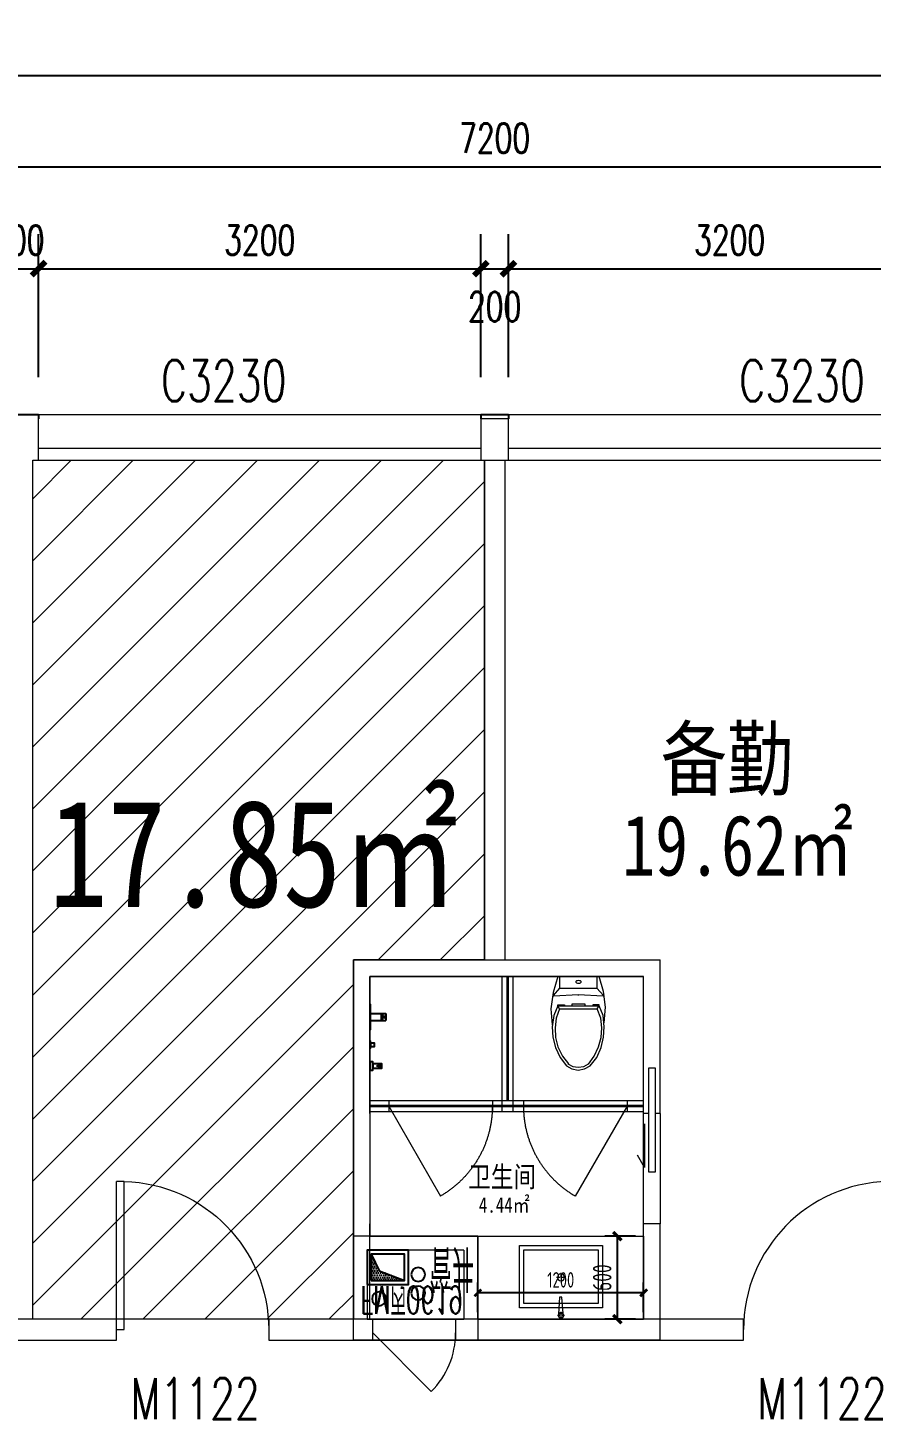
# Model space of a CAD drawing. Header units: millimetres. Extents: x 164760 to 3716174, y -1766400 to 11969.
# Drawn here: x 3545718 to 3551819, y -1753023 to -1742954 of the extents above; entities that cross this region are included whole.
import ezdxf

# ---------------------------------------------------------------- set-up
doc = ezdxf.new("R2010")
doc.units = ezdxf.units.MM
doc.header["$LTSCALE"] = 1000
doc.set_wipeout_variables(frame=1)
doc.linetypes.add('DOT', pattern=[0.2, 0.1, -0.1])
doc.linetypes.add('HIDDEN', pattern=[0.375, 0.25, -0.125, 0, 0])
doc.layers.get('0').update_dxf_attribs({"color": 253, "linetype": 'CONTINUOUS'})
doc.layers.get('Defpoints').update_dxf_attribs({"color": 250, "linetype": 'CONTINUOUS', "lineweight": 0})
for name, color, linetype in [('AXIS', 253, 'CONTINUOUS'), ('DIM_LEAD', 253, 'CONTINUOUS'), ('FC-Text Annotation', 253, 'CONTINUOUS'), ('FF-FIXT', 253, 'CONTINUOUS'), ('PUB_DIM', 253, 'CONTINUOUS'), ('PUB_TEXT', 253, 'CONTINUOUS'), ('SURFACE', 253, 'CONTINUOUS'), ('VPIPE-污水', 253, 'CONTINUOUS'), ('VPIPE-热给水', 253, 'CONTINUOUS'), ('VPIPE-给水', 253, 'CONTINUOUS'), ('WINDOW_TEXT', 253, 'CONTINUOUS'), ('填充', 253, 'CONTINUOUS'), ('洁具', 253, 'CONTINUOUS'), ('风道（排气道）', 253, 'CONTINUOUS')]:
    doc.layers.add(name, color=color, linetype=linetype)
for name, color, linetype, lineweight in [('DOOR【门】', 253, 'CONTINUOUS', 0), ('FF-Door【门】', 253, 'CONTINUOUS', 0), ('FF-FIXT【洁具】', 253, 'CONTINUOUS', 0), ('FF-FURN【成品家具】', 253, 'CONTINUOUS', 0), ('FF-FURN【成品家私】', 253, 'CONTINUOUS', 0), ('MK【门槛线】', 253, 'CONTINUOUS', 0), ('RC-Dim【天花尺寸】', 253, 'CONTINUOUS', 0), ('RC-Text【天花文字】', 253, 'CONTINUOUS', 0), ('TXT【平面空间文字】', 253, 'CONTINUOUS', 0), ('WALL', 253, 'CONTINUOUS', 0), ('Wall【墙体】', 253, 'CONTINUOUS', 0), ('Wall【新建墙】', 253, 'CONTINUOUS', 0), ('WINDOW', 253, 'CONTINUOUS', 0), ('Xline【辅助线】', 253, 'CONTINUOUS', 0)]:
    doc.layers.add(name, color=color, linetype=linetype, lineweight=lineweight)
doc.styles.add('-宋体', font='', dxfattribs={"width": 0.8})
doc.styles.add('_TCH_DIM_T3', font='SIMPLEX', dxfattribs={"width": 0.705882, "bigfont": 'GBCBIG'})
doc.styles.add('_TCH_WINDOW', font='SIMPLEX', dxfattribs={"bigfont": 'GBCBIG'})
doc.styles.get("Standard").update_dxf_attribs({"font": 'GBENOR', "bigfont": 'GBCBIG'})
doc.styles.add('SUN', font='romans.shx', dxfattribs={"width": 0.8, "bigfont": 'hzdx.shx'})
doc.styles.add('宋体', font='', dxfattribs={"width": 0.7})
doc.styles.add('尺寸标注', font='ARCHS.SHX', dxfattribs={"width": 0.8})
doc.styles.add('文字', font='')
doc.styles.get('-宋体').set_extended_font_data('SimSun')
doc.styles.get('宋体').set_extended_font_data('SimSun')
doc.styles.get('文字').set_extended_font_data('SimSun')
doc.dimstyles.new('_TCH_ARCH&&100', dxfattribs={"dimtxt": 212.5, "dimasz": 100, "dimexe": 250, "dimexo": 300, "dimgap": 100, "dimtad": 1, "dimdec": 0, "dimzin": 0, "dimdsep": 46, "dimtxsty": '_TCH_DIM_T3', "dimblk": 'ARCHTICK', "dimcen": 0.09, "dimclrt": 7, "dimazin": 2, "dimtfac": 1, "dimtdec": 0, "dimtix": 1, "dimtmove": 2, "dimatfit": 3, "dimtolj": 1, "dimtzin": 0, "dimarcsym": 0})
doc.dimstyles.new('海龙1：50', dxfattribs={"dimscale": 50, "dimtxt": 2.5, "dimasz": 1, "dimexe": 1, "dimexo": 1, "dimgap": 0.7, "dimtad": 1, "dimdec": 0, "dimrnd": 5, "dimdsep": 46, "dimtxsty": '尺寸标注', "dimblk": 'ARCHTICK', "dimblk1": 'ARCHTICK', "dimblk2": 'ARCHTICK', "dimcen": 1, "dimclrd": 44, "dimclre": 44, "dimclrt": 2, "dimadec": 0, "dimazin": 0, "dimtfac": 1, "dimtdec": 0, "dimtix": 1, "dimtmove": 2, "dimatfit": 3, "dimldrblk": 'hl_arrow2', "dimfxl": 5, "dimfxlon": 1, "dimarcsym": 0})
doc.dimstyles.new('海龙_1：60', dxfattribs={"dimscale": 60, "dimtxt": 2.25, "dimasz": 1, "dimexe": 1.5, "dimexo": 1, "dimgap": 0.7, "dimtad": 1, "dimdec": 0, "dimrnd": 5, "dimdsep": 46, "dimtxsty": '尺寸标注', "dimblk": 'ARCHTICK', "dimblk1": 'ARCHTICK', "dimblk2": 'ARCHTICK', "dimcen": 1, "dimclrd": 44, "dimclre": 44, "dimclrt": 2, "dimadec": 0, "dimazin": 0, "dimtfac": 1, "dimtdec": 0, "dimtix": 1, "dimtmove": 2, "dimatfit": 3, "dimldrblk": 'hl_arrow2', "dimfxl": 5, "dimfxlon": 1, "dimarcsym": 0})

# ---------------------------------------------------------------- blocks, each defined once
blk = doc.blocks.new('_ArchTick')
at = {"color": 2, "linetype": 'ByBlock', "const_width": 0.4}
blk.add_lwpolyline([(-0.5, -0.5), (0.5, 0.5)], dxfattribs=at)
blk = doc.blocks.new('*D225')
at = {"layer": 'AXIS', "color": 0, "lineweight": -2, "transparency": 16777216}
for p, q in [((3465995, -1744820), (3465995, -1743050)), ((3560195, -1744820), (3560195, -1743050)), ((3465995, -1743300), (3560195, -1743300))]:
    blk.add_line(p, q, dxfattribs=at)
at = {"layer": 'Defpoints', "color": 0, "transparency": 16777216}
for p in [(3560195, -1743300), (3465995, -1745120), (3560195, -1745120)]:
    blk.add_point(p, dxfattribs=at)
at = {"layer": 'AXIS', "color": 0, "lineweight": -2, "transparency": 16777216, "xscale": 100, "yscale": 100, "zscale": 100, "rotation": 180}
blk.add_blockref('_ArchTick', (3465995, -1743300), dxfattribs=at)
at = {"layer": 'AXIS', "color": 0, "lineweight": -2, "transparency": 16777216, "xscale": 100, "yscale": 100, "zscale": 100}
blk.add_blockref('_ArchTick', (3560195, -1743300), dxfattribs=at)
at = {"layer": 'AXIS', "color": 7, "transparency": 16777216, "insert": (3513095, -1743093), "char_height": 212.5, "attachment_point": 5, "style": '_TCH_DIM_T3'}
blk.add_mtext('\\A1;94200', dxfattribs=at)
blk = doc.blocks.new('*D204')
at = {"layer": 'Defpoints', "color": 0, "transparency": 16777216}
for p in [(3545795, -1744697), (3545495, -1745782), (3545795, -1745782)]:
    blk.add_point(p, dxfattribs=at)
at = {"layer": 'PUB_DIM', "color": 0, "lineweight": -2, "transparency": 16777216}
for p, q in [((3545495, -1745482), (3545495, -1744447)), ((3545795, -1745482), (3545795, -1744447)), ((3545495, -1744697), (3545395, -1744697)), ((3545495, -1744697), (3545795, -1744697)), ((3545795, -1744697), (3545895, -1744697))]:
    blk.add_line(p, q, dxfattribs=at)
at = {"layer": 'PUB_DIM', "color": 0, "lineweight": -2, "transparency": 16777216, "xscale": 100, "yscale": 100, "zscale": 100}
blk.add_blockref('_ArchTick', (3545495, -1744697), dxfattribs=at)
at = {"layer": 'PUB_DIM', "color": 0, "lineweight": -2, "transparency": 16777216, "xscale": 100, "yscale": 100, "zscale": 100, "rotation": 180}
blk.add_blockref('_ArchTick', (3545795, -1744697), dxfattribs=at)
at = {"layer": 'PUB_DIM', "color": 7, "transparency": 16777216, "insert": (3545645, -1744491), "char_height": 212.5, "attachment_point": 5, "style": '_TCH_DIM_T3'}
blk.add_mtext('\\A1;300', dxfattribs=at)
blk = doc.blocks.new('*D205')
at = {"layer": 'Defpoints', "color": 0, "transparency": 16777216}
for p in [(3548995, -1744697), (3545795, -1745782), (3548995, -1745782)]:
    blk.add_point(p, dxfattribs=at)
at = {"layer": 'PUB_DIM', "color": 0, "lineweight": -2, "transparency": 16777216}
for p, q in [((3545795, -1745482), (3545795, -1744447)), ((3548995, -1745482), (3548995, -1744447)), ((3545795, -1744697), (3548995, -1744697))]:
    blk.add_line(p, q, dxfattribs=at)
at = {"layer": 'PUB_DIM', "color": 0, "lineweight": -2, "transparency": 16777216, "xscale": 100, "yscale": 100, "zscale": 100, "rotation": 180}
blk.add_blockref('_ArchTick', (3545795, -1744697), dxfattribs=at)
at = {"layer": 'PUB_DIM', "color": 0, "lineweight": -2, "transparency": 16777216, "xscale": 100, "yscale": 100, "zscale": 100}
blk.add_blockref('_ArchTick', (3548995, -1744697), dxfattribs=at)
at = {"layer": 'PUB_DIM', "color": 7, "transparency": 16777216, "insert": (3547395, -1744491), "char_height": 212.5, "attachment_point": 5, "style": '_TCH_DIM_T3'}
blk.add_mtext('\\A1;3200', dxfattribs=at)
blk = doc.blocks.new('*D206')
at = {"layer": 'Defpoints', "color": 0, "transparency": 16777216}
for p in [(3549195, -1744697), (3548995, -1745782), (3549195, -1745782)]:
    blk.add_point(p, dxfattribs=at)
at = {"layer": 'PUB_DIM', "color": 0, "lineweight": -2, "transparency": 16777216}
for p, q in [((3548995, -1745482), (3548995, -1744447)), ((3549195, -1745482), (3549195, -1744447)), ((3548995, -1744697), (3549195, -1744697))]:
    blk.add_line(p, q, dxfattribs=at)
at = {"layer": 'PUB_DIM', "color": 0, "lineweight": -2, "transparency": 16777216, "xscale": 100, "yscale": 100, "zscale": 100, "rotation": 180}
blk.add_blockref('_ArchTick', (3548995, -1744697), dxfattribs=at)
at = {"layer": 'PUB_DIM', "color": 0, "lineweight": -2, "transparency": 16777216, "xscale": 100, "yscale": 100, "zscale": 100}
blk.add_blockref('_ArchTick', (3549195, -1744697), dxfattribs=at)
at = {"layer": 'PUB_DIM', "color": 7, "transparency": 16777216, "insert": (3549095, -1744972), "char_height": 212.5, "attachment_point": 5, "style": '_TCH_DIM_T3'}
blk.add_mtext('\\A1;200', dxfattribs=at)
blk = doc.blocks.new('*D207')
at = {"layer": 'Defpoints', "color": 0, "transparency": 16777216}
for p in [(3552395, -1744697), (3549195, -1745782), (3552395, -1745782)]:
    blk.add_point(p, dxfattribs=at)
at = {"layer": 'PUB_DIM', "color": 0, "lineweight": -2, "transparency": 16777216}
for p, q in [((3549195, -1745482), (3549195, -1744447)), ((3552395, -1745482), (3552395, -1744447)), ((3549195, -1744697), (3552395, -1744697))]:
    blk.add_line(p, q, dxfattribs=at)
at = {"layer": 'PUB_DIM', "color": 0, "lineweight": -2, "transparency": 16777216, "xscale": 100, "yscale": 100, "zscale": 100, "rotation": 180}
blk.add_blockref('_ArchTick', (3549195, -1744697), dxfattribs=at)
at = {"layer": 'PUB_DIM', "color": 0, "lineweight": -2, "transparency": 16777216, "xscale": 100, "yscale": 100, "zscale": 100}
blk.add_blockref('_ArchTick', (3552395, -1744697), dxfattribs=at)
at = {"layer": 'PUB_DIM', "color": 7, "transparency": 16777216, "insert": (3550795, -1744491), "char_height": 212.5, "attachment_point": 5, "style": '_TCH_DIM_T3'}
blk.add_mtext('\\A1;3200', dxfattribs=at)
blk = doc.blocks.new('*D218')
at = {"layer": 'AXIS', "color": 0, "lineweight": -2, "transparency": 16777216}
for p, q in [((3545495, -1744814), (3545495, -1743709)), ((3552695, -1744814), (3552695, -1743709)), ((3545495, -1743959), (3552695, -1743959))]:
    blk.add_line(p, q, dxfattribs=at)
at = {"layer": 'Defpoints', "color": 0, "transparency": 16777216}
for p in [(3552695, -1743959), (3545495, -1745114), (3552695, -1745114)]:
    blk.add_point(p, dxfattribs=at)
at = {"layer": 'AXIS', "color": 0, "lineweight": -2, "transparency": 16777216, "xscale": 100, "yscale": 100, "zscale": 100, "rotation": 180}
blk.add_blockref('_ArchTick', (3545495, -1743959), dxfattribs=at)
at = {"layer": 'AXIS', "color": 0, "lineweight": -2, "transparency": 16777216, "xscale": 100, "yscale": 100, "zscale": 100}
blk.add_blockref('_ArchTick', (3552695, -1743959), dxfattribs=at)
at = {"layer": 'AXIS', "color": 7, "transparency": 16777216, "insert": (3549095, -1743752), "char_height": 212.5, "attachment_point": 5, "style": '_TCH_DIM_T3'}
blk.add_mtext('\\A1;7200', dxfattribs=at)
blk = doc.blocks.new('$WINLIB2D$00000004')
for p, q in [((-0.5, 0.5), (0.5, 0.5)), ((-0.5, 0.5), (-0.5, -0.5)), ((0.5, -0.5), (0.5, 0.5)), ((-0.5, 0.2406), (0.5, 0.2406)), ((-0.5, -0.5), (0.5, -0.5))]:
    blk.add_line(p, q)
blk = doc.blocks.new('$DorLib2D$00000001')
for p, q in [((0.45, 0.975), (0.5, 0.975)), ((0.45, 0), (0.45, 0.975)), ((0.5, 0), (0.5, 0.975)), ((0.5, 0), (0.45, 0))]:
    blk.add_line(p, q)
at = {"lineweight": 13}
blk.add_arc((0.475, 0), 0.975, 91.46928, 180, dxfattribs=at)
blk = doc.blocks.new('PQD')
at = {"layer": '填充'}
h = blk.add_hatch(dxfattribs=at)
h.set_pattern_fill('DOTS', color=256, scale=10, style=0)
h.paths.add_polyline_path([(517039, 222521), (516799, 222521), (516799, 222331), (516857, 222451)])
blk.add_lwpolyline([(516799, 222331), (516857, 222451), (517039, 222521)], dxfattribs=at)
at = {"layer": '风道（排气道）'}
for points in [[(516769, 222551), (517069, 222551), (517069, 222301), (516769, 222301)], [(516799, 222521), (517039, 222521), (517039, 222331), (516799, 222331)]]:
    blk.add_lwpolyline(points, close=True, dxfattribs=at)
blk = doc.blocks.new('$DorLib2D$00000114')
at = {"color": 0}
blk.add_line((0.5, 0), (-0.207, 0.707), dxfattribs=at)
blk.add_arc((0.5, 0), 1, 135, 180, dxfattribs=at)
blk = doc.blocks.new('ZL_08130967')
at = {"layer": 'WINDOW'}
for p, q in [((-300, -374), (300, -374)), ((-300, -374), (-300, -524)), ((300, -524), (300, -374)), ((-300, -524), (300, -524))]:
    blk.add_line(p, q, dxfattribs=at)
at = {"layer": 'WINDOW', "xscale": -600, "yscale": 600, "zscale": -600}
blk.add_blockref('$DorLib2D$00000114', (0, -424), dxfattribs=at)
blk = doc.blocks.new('ZL_08155714')
at = {"layer": 'VPIPE-污水'}
blk.add_circle((-129, -712), 50, dxfattribs=at)
at = {"layer": 'VPIPE-热给水'}
blk.add_circle((154, -888), 50, dxfattribs=at)
at = {"layer": 'VPIPE-给水'}
blk.add_circle((154, -754), 50, dxfattribs=at)
at = {"layer": 'WALL'}
for p, q in [((-315, -1165), (-315, -415)), ((-315, -415), (585, -415)), ((585, -1165), (585, -415)), ((-215, -1065), (-215, -565)), ((-215, -565), (485, -565)), ((485, -1065), (485, -565)), ((485, -1065), (-215, -1065)), ((585, -1165), (-315, -1165))]:
    blk.add_line(p, q, dxfattribs=at)
at = {"layer": 'WINDOW'}
for p, q in [((-175, -415), (425, -415)), ((-175, -415), (-175, -565)), ((425, -565), (425, -415)), ((-175, -565), (425, -565))]:
    blk.add_line(p, q, dxfattribs=at)
at = {"layer": 'DOOR【门】', "rotation": 359.9999999999407}
blk.add_blockref('ZL_08130967', (125, -41), dxfattribs=at)
at = {"layer": '洁具'}
blk.add_blockref('PQD', (-516984, -223366), dxfattribs=at)
at = {"layer": 'TXT【平面空间文字】', "color": 3, "ltscale": 100, "style": 'SUN', "width": 0.6}
blk.add_text('FM丙0619', height=200, dxfattribs=at).set_placement((-263, -803, 0))
at = {"layer": 'TXT【平面空间文字】', "width": 0.75}
blk.add_text('管井', height=300, dxfattribs=at).set_placement((236, -1085))
blk = doc.blocks.new('A$C5D954283')
at = {"color": 8}
for p, q in [((-4, 506), (-26, 506)), ((0, 532), (0, 510)), ((26, 506), (4, 506)), ((0, 501), (0, 479)), ((-5, 230), (-33, 230)), ((0, 235), (0, 264)), ((0, 225), (0, 196)), ((32, 230), (5, 230))]:
    blk.add_line(p, q, dxfattribs=at)
at = {"color": 0, "linetype": 'Continuous'}
for p, q in [((-11, 374), (-18, 495)), ((15, 492), (5, 374)), ((5, 374), (-11, 374))]:
    blk.add_line(p, q, dxfattribs=at)
at = {"color": 8, "ltscale": 1000, "const_width": 0.448}
blk.add_lwpolyline([(0, 506, -1), (0, 505, -1)], format="xyb", close=True, dxfattribs=at)
at = {"color": 0, "linetype": 'Continuous'}
blk.add_lwpolyline([(300, 0), (300, 450), (-300, 450), (-300, 0)], close=True, dxfattribs=at)
at = {"color": 8}
blk.add_lwpolyline([(270, 30), (270, 420), (-270, 420), (-270, 30)], close=True, dxfattribs=at)
at = {"color": 8, "const_width": 0.84}
blk.add_lwpolyline([(0, 230, -1), (0, 230, -1)], format="xyb", close=True, dxfattribs=at)
at = {"color": 0, "linetype": 'Continuous'}
blk.add_circle((0, 506), 20.2, dxfattribs=at)
at = {"color": 8}
for centre, radius in [((0, 506), 16.3), ((0, 230), 25.2)]:
    blk.add_circle(centre, radius, dxfattribs=at)
blk = doc.blocks.new('*D162')
at = {"layer": 'Defpoints', "color": 0, "transparency": 16777216}
for p in [(3550173, -1751699), (3549982, -1752299), (3550173, -1752299)]:
    blk.add_point(p, dxfattribs=at)
at = {"layer": 'Xline【辅助线】', "color": 44, "lineweight": -2, "transparency": 16777216}
for p, q in [((3550113, -1751699), (3549892, -1751699)), ((3549982, -1751699), (3549982, -1752299)), ((3550113, -1752299), (3549892, -1752299))]:
    blk.add_line(p, q, dxfattribs=at)
at = {"layer": 'Xline【辅助线】', "color": 44, "lineweight": -2, "transparency": 16777216, "xscale": 60, "yscale": 60, "zscale": 60}
for p, rotation in [((3549982, -1751699), 90), ((3549982, -1752299), 270)]:
    blk.add_blockref('_ArchTick', p, dxfattribs=dict(at, rotation=rotation))
at = {"layer": 'Xline【辅助线】', "color": 2, "transparency": 16777216, "insert": (3549873, -1751999), "char_height": 135, "attachment_point": 5, "rotation": 90, "style": '尺寸标注'}
blk.add_mtext('600', dxfattribs=at)
blk = doc.blocks.new('hl_arrow2')
at = {"color": 2}
blk.add_line((-0.22, 0), (-1, 0), dxfattribs=at)
blk.add_lwpolyline([(-0.22, 0), (-0.86, -0.69), (-0.65, -0.86), (0, 0), (-0.65, 0.86), (-0.86, 0.69)], close=True, dxfattribs=at)
for points in [[(-0.86, 0.69), (-0.65, 0.86), (-0.22, 0), (0, 0)], [(-0.86, -0.69), (-0.65, -0.86), (-0.22, 0), (0, 0)]]:
    blk.add_solid(points, dxfattribs=at)
blk = doc.blocks.new('A$C78EA0098')
at = {"color": 33, "linetype": 'Continuous'}
for p, q in [((47, 354), (90, 354)), ((69, 375), (69, 332))]:
    blk.add_line(p, q, dxfattribs=at)
for p, q in [((5, 25, 0), (81, 25, 0)), ((81, -25, 0), (81, 25, 0)), ((81, 20, 0), (88, 20, 0)), ((84, 25, 0), (114, 25, 0)), ((84, 20, 0), (84, 25, 0)), ((114, -25, 0), (114, 25, 0)), ((5, -25, 0), (81, -25, 0)), ((81, -20, 0), (88, -20, 0)), ((84, -25, 0), (84, -20, 0)), ((84, -25, 0), (114, -25, 0))]:
    blk.add_line(p, q)
for points in [[(0, 384), (20, 384), (20, 324), (0, 324)], [(20, 369), (85, 369), (85, 339), (20, 339)], [(0, 226), (3, 226), (3, 174), (0, 174)], [(3, 213), (34, 213), (34, 188), (3, 188)], [(0, 90), (5, 90), (5, -90), (0, -90)]]:
    blk.add_lwpolyline(points, close=True)
for centre, radius in [((69, 354), 11.5), ((104, 0, 0), 5)]:
    blk.add_circle(centre, radius, dxfattribs=at)
blk.add_arc((58, 0, 0), 36.3, 316.3972, 43.6028)
blk = doc.blocks.new('ZL_08127082')
at = {"layer": 'FF-FIXT【洁具】'}
for p, q in [((-184, -109), (-151, 0)), ((146, 0), (-151, 0)), ((-134, 0), (-134, -84)), ((134, 0), (134, -84)), ((146, 0), (180, -117)), ((-134, -84), (-184, -138)), ((134, -84), (-134, -84)), ((-21, -38), (-17, -33)), ((-21, -42), (-21, -38)), ((-17, -46), (-21, -42)), ((-17, -33), (-13, -33)), ((-13, -50), (-17, -46)), ((-13, -33), (-4, -29)), ((4, -50), (-13, -50)), ((-4, -29), (4, -33)), ((4, -33), (13, -33)), ((13, -46), (4, -50)), ((13, -33), (17, -38)), ((17, -42), (13, -46)), ((17, -38), (17, -42)), ((134, -84), (180, -138)), ((-197, -222), (-184, -109)), ((-180, -142), (0, -134)), ((-50, -213), (-50, -201)), ((-50, -201), (46, -201)), ((0, -134), (0, -138)), ((0, -134), (176, -142)), ((46, -201), (46, -213)), ((184, -134), (176, -142)), ((180, -117), (197, -234)), ((184, -126), (184, -134)), ((-188, -335), (-197, -222)), ((-188, -364), (-180, -284)), ((-180, -284), (-151, -213)), ((-172, -372), (-163, -301)), ((-163, -301), (-138, -234)), ((-151, -205), (-105, -205)), ((-151, -213), (-151, -205)), ((-138, -234), (-151, -213)), ((146, -213), (-151, -213)), ((134, -234), (-138, -234)), ((-105, -205), (-105, -213)), ((46, -213), (-50, -213)), ((100, -205), (100, -213)), ((146, -205), (100, -205)), ((134, -234), (146, -213)), ((134, -234), (159, -301)), ((146, -213), (146, -205)), ((146, -213), (176, -284)), ((159, -301), (167, -372)), ((176, -284), (188, -364)), ((197, -234), (188, -351)), ((-184, -439), (-188, -364)), ((-167, -443), (-172, -372)), ((167, -372), (163, -443)), ((188, -364), (184, -439)), ((-167, -515), (-184, -439)), ((-146, -510), (-167, -443)), ((163, -443), (146, -510)), ((184, -439), (163, -515)), ((-134, -586), (-167, -515)), ((-117, -577), (-146, -510)), ((-88, -648), (-134, -586)), ((-75, -636), (-117, -577)), ((113, -577), (71, -632)), ((130, -586), (84, -648)), ((146, -510), (113, -577)), ((163, -515), (130, -586)), ((-46, -669), (-88, -648)), ((-42, -653), (-75, -632)), ((0, -678), (-46, -669)), ((0, -657), (-42, -653)), ((38, -653), (0, -657)), ((46, -669), (0, -678)), ((75, -632), (38, -653)), ((84, -648), (46, -669))]:
    blk.add_line(p, q, dxfattribs=at)
blk = doc.blocks.new('ZL_08123655')
at = {"layer": 'FF-FIXT【洁具】'}
for p, q in [((-184, -138), (-188, -130)), ((-180, -142), (-184, -138))]:
    blk.add_line(p, q, dxfattribs=at)
at = {"layer": 'DIM_LEAD'}
blk.add_blockref('ZL_08127082', (0, 0), dxfattribs=at)
blk = doc.blocks.new('*D163')
at = {"layer": 'Defpoints', "color": 0, "transparency": 16777216}
for p in [(3548973, -1752109), (3548973, -1752299), (3550173, -1752299)]:
    blk.add_point(p, dxfattribs=at)
at = {"layer": 'RC-Dim【天花尺寸】', "color": 44, "lineweight": -2, "transparency": 16777216}
for p, q in [((3548973, -1752249), (3548973, -1752034)), ((3550173, -1752249), (3550173, -1752034)), ((3550173, -1752109), (3548973, -1752109))]:
    blk.add_line(p, q, dxfattribs=at)
at = {"layer": 'RC-Dim【天花尺寸】', "color": 44, "lineweight": -2, "transparency": 16777216, "xscale": 50, "yscale": 50, "zscale": 50, "rotation": 180}
blk.add_blockref('_ArchTick', (3548973, -1752109), dxfattribs=at)
at = {"layer": 'RC-Dim【天花尺寸】', "color": 44, "lineweight": -2, "transparency": 16777216, "xscale": 50, "yscale": 50, "zscale": 50}
blk.add_blockref('_ArchTick', (3550173, -1752109), dxfattribs=at)
at = {"layer": 'RC-Dim【天花尺寸】', "color": 2, "transparency": 16777216, "insert": (3549573, -1752015), "char_height": 112.5, "attachment_point": 5, "style": '尺寸标注'}
blk.add_mtext('1200', dxfattribs=at)
blk = doc.blocks.new('DOORBLK101')
at = {"layer": 'FF-Door【门】'}
blk.add_line((-0.5, 0), (0, 0.866), dxfattribs=at)
at = {"layer": 'FF-Door【门】', "color": 8, "linetype": 'HIDDEN', "ltscale": 15}
blk.add_arc((-0.5, 0), 1, 0, 60, dxfattribs=at)

msp = doc.modelspace()

# ---------------------------------------------------------------- hatches: boundary and pattern name
at = {"layer": 'Xline【辅助线】'}
h = msp.add_hatch(dxfattribs=at)
h.set_pattern_fill('ANSI31', color=256, scale=100)
h.set_pattern_definition([(45, (3543717.4, -1804523.44), (-224.5064, 224.5064), [])])
h.paths.add_polyline_path([(3549020.4, -1746082.5), (3548995.4, -1746082.5), (3545752.8, -1746082.5), (3545752.8, -1752300.2), (3548072.9, -1752300.2), (3548072.9, -1749698.8), (3549020.4, -1749698.8)])

# ---------------------------------------------------------------- linework, layer by layer
at = {"layer": 'FF-FURN【成品家具】'}
for p, q in [((3548072.8, -1751610), (3548072.8, -1750810)), ((3550292.8, -1750810), (3550292.8, -1751610))]:
    msp.add_line(p, q, dxfattribs=at)
at = {"layer": 'FF-FURN【成品家私】'}
msp.add_lwpolyline([(3550207.8, -1751233.4), (3550257.8, -1751233.4), (3550257.8, -1750483.4), (3550207.8, -1750483.4)], close=True, dxfattribs=at)
msp.add_lwpolyline([(3550179.2, -1750886.3), (3550179.2, -1751200.6), (3550128.4, -1751113.5)], dxfattribs=at)
at = {"layer": 'MK【门槛线】'}
for p, q in [((3549149.3, -1750798.8), (3549149.3, -1749818.8)), ((3549229.3, -1750798.8), (3549229.3, -1749818.8)), ((3550172.8, -1750718.8), (3548192.8, -1750718.8)), ((3548328.2, -1750718.8), (3548328.2, -1750798.8)), ((3549078.2, -1750718.8), (3549078.2, -1750798.8)), ((3549304.3, -1750718.8), (3549304.3, -1750798.8)), ((3550054.3, -1750718.8), (3550054.3, -1750798.8)), ((3550172.8, -1750798.8), (3548192.8, -1750798.8))]:
    msp.add_line(p, q, dxfattribs=at)
at = {"layer": 'RC-Text【天花文字】'}
msp.add_lwpolyline([(3545752.8, -1752300.2), (3545752.8, -1746082.5), (3548995.4, -1746082.5), (3549020.4, -1746082.5), (3549020.4, -1749698.8), (3548072.9, -1749698.8), (3548072.9, -1752300.2), (3548072.9, -1752300.2), (3545752.8, -1752300.2)], dxfattribs=at)
at = {"layer": 'SURFACE'}
for p, q in [((3545495.3, -1745752.5), (3545795.3, -1745752.5)), ((3545795.3, -1745752.5), (3545795.3, -1745782.5)), ((3548995.3, -1745752.5), (3548995.3, -1745782.5)), ((3548995.3, -1745752.5), (3549195.3, -1745752.5)), ((3549195.3, -1745752.5), (3549195.3, -1745782.5))]:
    msp.add_line(p, q, dxfattribs=at)
at = {"layer": 'WALL'}
for p, q in [((3549195.3, -1745782.5), (3548995.3, -1745782.5)), ((3548995.3, -1745782.5), (3548995.3, -1746082.5)), ((3549195.3, -1746082.5), (3549195.3, -1745782.5)), ((3548995.3, -1746082.5), (3549195.3, -1746082.5))]:
    msp.add_line(p, q, dxfattribs=at)
at = {"layer": 'Wall【墙体】', "color": 6}
for p, q in [((3549020.3, -1746082.5), (3549170.3, -1746082.5)), ((3545752.7, -1752300.2), (3545752.7, -1746453.3)), ((3546360.2, -1752450.2), (3546360.2, -1752300.2)), ((3550895.3, -1752300.2), (3547457.5, -1752300.2)), ((3547460.2, -1752300.2), (3547460.2, -1752450.2)), ((3550172.8, -1752299.1), (3548192.8, -1752299.1)), ((3550895.3, -1752450.2), (3550895.3, -1752300.2)), ((3547460.2, -1752450.2), (3550895.3, -1752450.2))]:
    msp.add_line(p, q, dxfattribs=at)
at = {"layer": 'Wall【墙体】', "color": 4}
for p, q in [((3549020.3, -1749700), (3549020.3, -1746082.5)), ((3549170.3, -1749700), (3549170.3, -1746082.5))]:
    msp.add_line(p, q, dxfattribs=at)
at = {"layer": 'Wall【新建墙】', "color": 4}
for p, q in [((3548072.8, -1750810), (3548072.8, -1749698.8)), ((3550292.8, -1750810), (3550292.8, -1749698.8)), ((3548192.8, -1749818.8), (3550172.8, -1749818.8)), ((3548192.8, -1750810), (3548192.8, -1749818.8)), ((3550172.8, -1750810), (3550172.8, -1749818.8)), ((3550207.8, -1750810), (3550172.8, -1750810)), ((3550292.8, -1750810), (3550257.8, -1750810)), ((3548072.8, -1752449.1), (3548072.8, -1751610)), ((3548192.8, -1752299.1), (3548192.8, -1751610)), ((3550172.8, -1752299.1), (3550172.8, -1751610)), ((3550292.8, -1751610), (3550172.8, -1751610)), ((3550292.8, -1752449.1), (3550292.8, -1751610)), ((3546360.2, -1752300.2), (3543641.2, -1752300.2)), ((3543641.2, -1752450.2), (3546360.2, -1752450.2)), ((3548072.8, -1752449.1), (3550292.8, -1752449.1))]:
    msp.add_line(p, q, dxfattribs=at)
msp.add_lwpolyline([(3548072.8, -1749698.8), (3550292.8, -1749698.8)], dxfattribs=at)
at = {"layer": 'WINDOW', "linetype": 'Continuous'}
for p, q in [((3549184.3, -1750718.8), (3549184.3, -1749818.8)), ((3549194.3, -1750718.8), (3549194.3, -1749818.8)), ((3550172.8, -1750753.8), (3548192.8, -1750753.8)), ((3550172.8, -1750763.8), (3548192.8, -1750763.8))]:
    msp.add_line(p, q, dxfattribs=at)

# ---------------------------------------------------------------- block references
at = {"yscale": 750, "zscale": 750}
for p, xscale, rotation in [((3548703.2, -1750758.8), -750, 180.0000000000119), ((3549678.3, -1750758.8), 750, 179.9999999999881)]:
    msp.add_blockref('DOORBLK101', p, dxfattribs=dict(at, xscale=xscale, rotation=rotation))
at = {"layer": 'DIM_LEAD', "xscale": -1}
msp.add_blockref('ZL_08123655', (3549699.1, -1749818.8), dxfattribs=at)
at = {"layer": 'FF-FIXT', "xscale": -1, "rotation": 180.0000009521781}
msp.add_blockref('A$C78EA0098', (3548192.8, -1750112.8), dxfattribs=at)
at = {"layer": 'TXT【平面空间文字】', "color": 6, "linetype": 'Continuous', "xscale": -1, "rotation": 180}
msp.add_blockref('ZL_08155714', (3548387.4, -1752864), dxfattribs=at)
at = {"layer": 'WINDOW'}
ref = msp.add_blockref('$WINLIB2D$00000004', (3547395.3, -1745917.5), dxfattribs=dict(at, xscale=3200, yscale=-330, zscale=3200))
ref.add_attrib('A', 'C3230', (3546680.5, -1745656.2), dxfattribs={"layer": 'WINDOW_TEXT', "height": 297.5, "style": '_TCH_WINDOW', "width": 0.705882})
ref = msp.add_blockref('$WINLIB2D$00000004', (3550795.3, -1745917.5), dxfattribs=dict(at, xscale=3200, yscale=-330, zscale=3200))
ref.add_attrib('A', 'C3230', (3550864.3, -1745656.2), dxfattribs={"layer": 'WINDOW_TEXT', "height": 297.5, "style": '_TCH_WINDOW', "width": 0.705882})
ref = msp.add_blockref('$DorLib2D$00000001', (3546910.2, -1752375.2), dxfattribs=dict(at, xscale=-1100, yscale=1100, zscale=-1100))
ref.add_attrib('A', 'M1122', (3546460.2, -1753023), dxfattribs={"layer": 'WINDOW_TEXT', "height": 297.5, "style": '_TCH_WINDOW', "width": 0.705882})
ref = msp.add_blockref('$DorLib2D$00000001', (3551445.3, -1752375.2), dxfattribs=dict(at, xscale=1100, yscale=1100, zscale=1100))
ref.add_attrib('A', 'M1122', (3550995.3, -1753023), dxfattribs={"layer": 'WINDOW_TEXT', "height": 297.5, "style": '_TCH_WINDOW', "width": 0.705882})

# ---------------------------------------------------------------- texts
at = {"layer": 'FC-Text Annotation', "style": '文字', "width": 0.8}
for s, p in [('备勤', (3550297.3, -1748463.8)), ('19.62㎡', (3550017.1, -1749089))]:
    msp.add_text(s, height=438.58, dxfattribs=at).set_placement(p)
at = {"layer": 'PUB_TEXT', "style": '宋体', "width": 0.8}
msp.add_text('17.85㎡', height=777.08, dxfattribs=at).set_placement((3545870.7, -1749316))
at = {"layer": 'RC-Text【天花文字】', "style": '宋体', "width": 0.8}
msp.add_text('4.44㎡', height=112.5, dxfattribs=at).set_placement((3548980.6, -1751528.8))
at = {"layer": 'TXT【平面空间文字】', "style": '-宋体', "width": 0.8}
msp.add_text('卫生间', height=150, dxfattribs=at).set_placement((3548903.8, -1751343.9))

# ---------------------------------------------------------------- dimensions: what is measured, and where the dimension line sits
at = {"layer": 'AXIS'}
for p1, p2, distance, picture, middle in [((3465995.3, -1745119.5), (3560195.3, -1745119.5), 1819.8, '*D225', (3513095.3, -1743093.5)), ((3545495.3, -1745113.9), (3552695.3, -1745113.9), 1155.3, '*D218', (3549095.3, -1743752.4))]:
    dim = msp.add_aligned_dim(p1=p1, p2=p2, distance=distance, dimstyle='_TCH_ARCH&&100', dxfattribs=at)
    dim.commit()
    dim.dimension.update_dxf_attribs({"geometry": picture, "text_midpoint": middle})
at = {"layer": 'PUB_DIM'}
for p1, p2, picture, middle in [((3545495.3, -1745782.5), (3545795.3, -1745782.5), '*D204', (3545645.3, -1744491.2)), ((3545795.3, -1745782.5), (3548995.3, -1745782.5), '*D205', (3547395.3, -1744491.2)), ((3549195.3, -1745782.5), (3552395.3, -1745782.5), '*D207', (3550795.3, -1744491.2))]:
    dim = msp.add_aligned_dim(p1=p1, p2=p2, distance=1085, dimstyle='_TCH_ARCH&&100', dxfattribs=at)
    dim.commit()
    dim.dimension.update_dxf_attribs({"geometry": picture, "text_midpoint": middle})
dim = msp.add_linear_dim(base=(3549195.3, -1744697.5), p1=(3548995.3, -1745782.5), p2=(3549195.3, -1745782.5), angle=0, dimstyle='_TCH_ARCH&&100', dxfattribs=at)
dim.commit()
dim.dimension.update_dxf_attribs({"geometry": '*D206', "text_midpoint": (3549095.3, -1744972.5), "dimtype": 129})

# ---------------------------------------------------------------- next in the draw order: block references
at = {"layer": 'FF-FIXT【洁具】', "linetype": 'Continuous', "xscale": -1, "rotation": 180}
msp.add_blockref('A$C5D954283', (3549575, -1751767), dxfattribs=at)

# ---------------------------------------------------------------- next in the draw order: linework, layer by layer
at = {"layer": 'FF-FIXT【洁具】', "linetype": 'Continuous'}
msp.add_lwpolyline([(3550172.8, -1752299.1), (3548972.8, -1752299.1), (3548972.8, -1751699.1), (3550172.8, -1751699.1)], close=True, dxfattribs=at)
at = {"layer": 'Wall【新建墙】', "color": 4}
msp.add_lwpolyline([(3548192.8, -1751699.1), (3548972.8, -1751699.1), (3548972.8, -1752299.1), (3550172.8, -1752299.1), (3550172.8, -1749818.8), (3548192.8, -1749818.8), (3548192.8, -1751699.1)], dxfattribs=at)

# ---------------------------------------------------------------- next in the draw order: dimensions: what is measured, and where the dimension line sits
at = {"layer": 'RC-Dim【天花尺寸】'}
dim = msp.add_aligned_dim(p1=(3550172.8, -1752299.1), p2=(3548972.8, -1752299.1), distance=-190.4, dimstyle='海龙1：50', dxfattribs=at)
dim.commit()
dim.dimension.update_dxf_attribs({"geometry": '*D163', "text_midpoint": (3549572.8, -1752015.1)})
at = {"layer": 'Xline【辅助线】'}
dim = msp.add_aligned_dim(p1=(3550172.8, -1751699.1), p2=(3550172.8, -1752299.1), distance=-190.7, dimstyle='海龙_1：60', dxfattribs=at)
dim.commit()
dim.dimension.update_dxf_attribs({"geometry": '*D162', "text_midpoint": (3549872.6, -1751999.1)})

doc.saveas('drawing.dxf')
